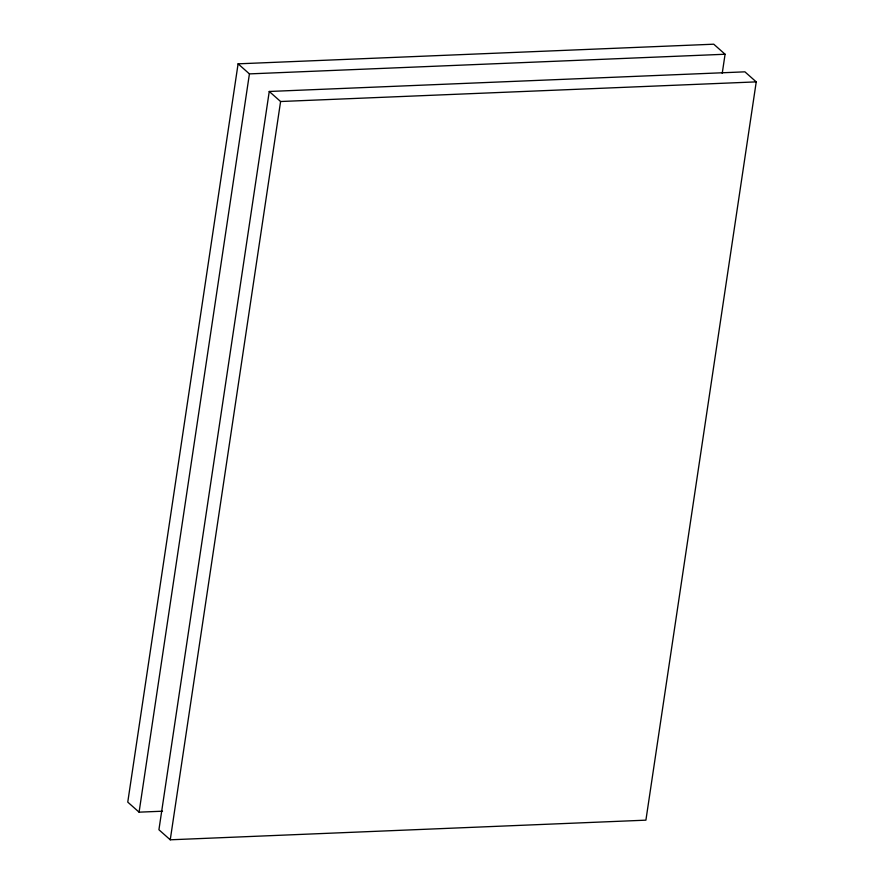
<?xml version="1.0" encoding="UTF-8"?>
<svg xmlns="http://www.w3.org/2000/svg" width="884" height="884" viewBox="0 0 884 884"><rect width="100%" height="100%" fill="white"/><g stroke="black" fill="none" stroke-linecap="round" stroke-linejoin="round"><path stroke-width="1.33" d="M722.228 73.35L725.079 54.244L713.753 44.2L238.094 63.836L127.76 802.12L139.086 812.164L162.523 811.203M139.086 812.164L249.421 73.891L238.094 63.836M269.255 91.472L158.921 829.756L170.247 839.8L645.906 820.164L756.24 81.88L744.914 71.836L269.255 91.472L280.593 101.516L756.24 81.88M170.247 839.8L280.593 101.516M249.421 73.891L725.079 54.244"/></g></svg>
